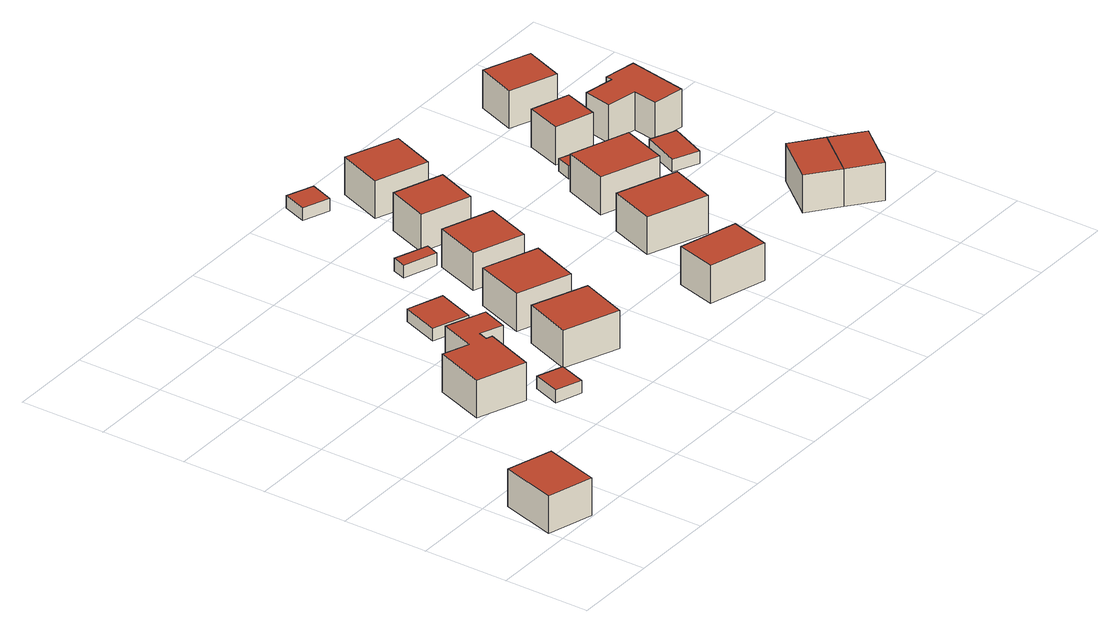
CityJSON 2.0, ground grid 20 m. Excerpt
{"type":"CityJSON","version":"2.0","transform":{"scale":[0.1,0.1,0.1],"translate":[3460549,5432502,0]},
"CityObjects":{
"building1":{"type":"Building","geometry":[{"type":"MultiSurface","lod":"2","boundaries":[[[0,1,2,3]],[[3,4,5,0]],[[0,5,6,1]],[[1,6,7,2]],[[2,7,4,3]],[[7,6,5,4]]],"semantics":{"surfaces":[{"type":"GroundSurface"},{"type":"WallSurface"},{"type":"RoofSurface"}],"values":[0,1,1,1,1,2]}}]},
"building2":{"type":"Building","geometry":[{"type":"MultiSurface","lod":"2","boundaries":[[[8,9,10,11,12,13,14,15,16,17]],[[17,18,19,8]],[[8,19,20,9]],[[9,20,21,10]],[[10,21,22,11]],[[11,22,23,12]],[[12,23,24,13]],[[13,24,25,14]],[[14,25,26,15]],[[15,26,27,16]],[[16,27,18,17]],[[27,26,25,24,23,22,21,20,19,18]]],"semantics":{"surfaces":[{"type":"GroundSurface"},{"type":"WallSurface"},{"type":"RoofSurface"}],"values":[0,1,1,1,1,1,1,1,1,1,1,2]}}]},
"building3":{"type":"Building","geometry":[{"type":"MultiSurface","lod":"2","boundaries":[[[28,29,30,31]],[[31,32,33,28]],[[28,33,34,29]],[[29,34,35,30]],[[30,35,32,31]],[[35,34,33,32]]],"semantics":{"surfaces":[{"type":"GroundSurface"},{"type":"WallSurface"},{"type":"RoofSurface"}],"values":[0,1,1,1,1,2]}}]},
"building4":{"type":"Building","geometry":[{"type":"MultiSurface","lod":"2","boundaries":[[[36,37,38,39]],[[39,40,41,36]],[[36,41,42,37]],[[37,42,43,38]],[[38,43,40,39]],[[43,42,41,40]]],"semantics":{"surfaces":[{"type":"GroundSurface"},{"type":"WallSurface"},{"type":"RoofSurface"}],"values":[0,1,1,1,1,2]}}]},
"building5":{"type":"Building","geometry":[{"type":"MultiSurface","lod":"2","boundaries":[[[44,45,46,47]],[[47,48,49,44]],[[44,49,50,45]],[[45,50,51,46]],[[46,51,48,47]],[[51,50,49,48]]],"semantics":{"surfaces":[{"type":"GroundSurface"},{"type":"WallSurface"},{"type":"RoofSurface"}],"values":[0,1,1,1,1,2]}}]},
"building6":{"type":"Building","geometry":[{"type":"MultiSurface","lod":"2","boundaries":[[[52,53,54,55]],[[55,56,57,52]],[[52,57,58,53]],[[53,58,59,54]],[[54,59,56,55]],[[59,58,57,56]]],"semantics":{"surfaces":[{"type":"GroundSurface"},{"type":"WallSurface"},{"type":"RoofSurface"}],"values":[0,1,1,1,1,2]}}]},
"building7":{"type":"Building","geometry":[{"type":"MultiSurface","lod":"2","boundaries":[[[60,61,62,63]],[[63,64,65,60]],[[60,65,66,61]],[[61,66,67,62]],[[62,67,64,63]],[[67,66,65,64]]],"semantics":{"surfaces":[{"type":"GroundSurface"},{"type":"WallSurface"},{"type":"RoofSurface"}],"values":[0,1,1,1,1,2]}}]},
"building8":{"type":"Building","geometry":[{"type":"MultiSurface","lod":"2","boundaries":[[[68,69,70,71]],[[71,72,73,68]],[[68,73,74,69]],[[69,74,75,70]],[[70,75,72,71]],[[75,74,73,72]]],"semantics":{"surfaces":[{"type":"GroundSurface"},{"type":"WallSurface"},{"type":"RoofSurface"}],"values":[0,1,1,1,1,2]}}]},
"building9":{"type":"Building","geometry":[{"type":"MultiSurface","lod":"2","boundaries":[[[76,77,78,79]],[[79,80,81,76]],[[76,81,82,77]],[[77,82,83,78]],[[78,83,80,79]],[[83,82,81,80]]],"semantics":{"surfaces":[{"type":"GroundSurface"},{"type":"WallSurface"},{"type":"RoofSurface"}],"values":[0,1,1,1,1,2]}}]},
"building10":{"type":"Building","geometry":[{"type":"MultiSurface","lod":"2","boundaries":[[[84,85,86,87]],[[87,88,89,84]],[[84,89,90,85]],[[85,90,91,86]],[[86,91,88,87]],[[91,90,89,88]]],"semantics":{"surfaces":[{"type":"GroundSurface"},{"type":"WallSurface"},{"type":"RoofSurface"}],"values":[0,1,1,1,1,2]}}]},
"building11":{"type":"Building","geometry":[{"type":"MultiSurface","lod":"2","boundaries":[[[92,93,94,95]],[[95,96,97,92]],[[92,97,98,93]],[[93,98,99,94]],[[94,99,96,95]],[[99,98,97,96]]],"semantics":{"surfaces":[{"type":"GroundSurface"},{"type":"WallSurface"},{"type":"RoofSurface"}],"values":[0,1,1,1,1,2]}}]},
"building12":{"type":"Building","geometry":[{"type":"MultiSurface","lod":"2","boundaries":[[[100,101,102,103]],[[103,104,105,100]],[[100,105,106,101]],[[101,106,107,102]],[[102,107,104,103]],[[107,106,105,104]]],"semantics":{"surfaces":[{"type":"GroundSurface"},{"type":"WallSurface"},{"type":"RoofSurface"}],"values":[0,1,1,1,1,2]}}]},
"building13":{"type":"Building","geometry":[{"type":"MultiSurface","lod":"2","boundaries":[[[108,109,110,111]],[[111,112,113,108]],[[108,113,114,109]],[[109,114,115,110]],[[110,115,112,111]],[[115,114,113,112]]],"semantics":{"surfaces":[{"type":"GroundSurface"},{"type":"WallSurface"},{"type":"RoofSurface"}],"values":[0,1,1,1,1,2]}}]},
"building14":{"type":"Building","geometry":[{"type":"MultiSurface","lod":"2","boundaries":[[[116,117,118,119]],[[119,120,121,116]],[[116,121,122,117]],[[117,122,123,118]],[[118,123,120,119]],[[123,122,121,120]]],"semantics":{"surfaces":[{"type":"GroundSurface"},{"type":"WallSurface"},{"type":"RoofSurface"}],"values":[0,1,1,1,1,2]}}]},
"building15":{"type":"Building","geometry":[{"type":"MultiSurface","lod":"2","boundaries":[[[124,125,126,127]],[[127,128,129,124]],[[124,129,130,125]],[[125,130,131,126]],[[126,131,128,127]],[[131,130,129,128]]],"semantics":{"surfaces":[{"type":"GroundSurface"},{"type":"WallSurface"},{"type":"RoofSurface"}],"values":[0,1,1,1,1,2]}}]},
"building16":{"type":"Building","geometry":[{"type":"MultiSurface","lod":"2","boundaries":[[[132,133,134,135]],[[135,136,137,132]],[[132,137,138,133]],[[133,138,139,134]],[[134,139,136,135]],[[139,138,137,136]]],"semantics":{"surfaces":[{"type":"GroundSurface"},{"type":"WallSurface"},{"type":"RoofSurface"}],"values":[0,1,1,1,1,2]}}]},
"building17":{"type":"Building","geometry":[{"type":"MultiSurface","lod":"2","boundaries":[[[140,141,142,143]],[[143,144,145,140]],[[140,145,146,141]],[[141,146,147,142]],[[142,147,144,143]],[[147,146,145,144]]],"semantics":{"surfaces":[{"type":"GroundSurface"},{"type":"WallSurface"},{"type":"RoofSurface"}],"values":[0,1,1,1,1,2]}}]},
"building18":{"type":"Building","geometry":[{"type":"MultiSurface","lod":"2","boundaries":[[[148,149,150,151]],[[151,152,153,148]],[[148,153,154,149]],[[149,154,155,150]],[[150,155,152,151]],[[155,154,153,152]]],"semantics":{"surfaces":[{"type":"GroundSurface"},{"type":"WallSurface"},{"type":"RoofSurface"}],"values":[0,1,1,1,1,2]}}]},
"building19":{"type":"Building","geometry":[{"type":"MultiSurface","lod":"2","boundaries":[[[156,132,135,157]],[[157,158,159,156]],[[156,159,137,132]],[[132,137,136,135]],[[135,136,158,157]],[[136,137,159,158]]],"semantics":{"surfaces":[{"type":"GroundSurface"},{"type":"WallSurface"},{"type":"RoofSurface"}],"values":[0,1,1,1,1,2]}}]},
"building20":{"type":"Building","geometry":[{"type":"MultiSurface","lod":"2","boundaries":[[[160,161,162,163]],[[163,164,165,160]],[[160,165,166,161]],[[161,166,167,162]],[[162,167,164,163]],[[167,166,165,164]]],"semantics":{"surfaces":[{"type":"GroundSurface"},{"type":"WallSurface"},{"type":"RoofSurface"}],"values":[0,1,1,1,1,2]}}]},
"building21":{"type":"Building","geometry":[{"type":"MultiSurface","lod":"2","boundaries":[[[168,169,170,171,172,173,174,175]],[[175,176,177,168]],[[168,177,178,169]],[[169,178,179,170]],[[170,179,180,171]],[[171,180,181,172]],[[172,181,182,173]],[[173,182,183,174]],[[174,183,176,175]],[[183,182,181,180,179,178,177,176]]],"semantics":{"surfaces":[{"type":"GroundSurface"},{"type":"WallSurface"},{"type":"RoofSurface"}],"values":[0,1,1,1,1,1,1,1,1,2]}}]}
},
"vertices":[
[108,4,0],[0,35,0],[38,163,0],[145,131,0],[145,131,90],[108,4,90],[0,35,90],[38,163,90],
[487,491,0],[433,511,0],[426,490,0],[440,485,0],[396,369,0],[282,412,0],[325,528,0],[387,505,0],[417,585,0],[509,550,0],[509,550,90],[487,491,90],[433,511,90],[426,490,90],[440,485,90],[396,369,90],[282,412,90],[325,528,90],[387,505,90],[417,585,90],
[484,294,0],[423,315,0],[445,378,0],[506,356,0],[506,356,30],[484,294,30],[423,315,30],[445,378,30],
[558,626,0],[475,657,0],[507,743,0],[590,713,0],[590,713,30],[558,626,30],[475,657,30],[507,743,30],
[670,330,0],[541,380,0],[584,489,0],[712,439,0],[712,439,90],[670,330,90],[541,380,90],[584,489,90],
[729,492,0],[603,539,0],[645,653,0],[772,605,0],[772,605,90],[729,492,90],[603,539,90],[645,653,90],
[718,818,0],[640,846,0],[652,877,0],[730,849,0],[730,849,30],[718,818,30],[640,846,30],[652,877,30],
[799,658,0],[681,702,0],[720,807,0],[838,764,0],[838,764,90],[799,658,90],[681,702,90],[720,807,90],
[857,832,0],[742,874,0],[778,969,0],[893,927,0],[893,927,90],[857,832,90],[742,874,90],[778,969,90],
[1053,241,0],[918,280,0],[944,372,0],[1080,333,0],[1080,333,90],[1053,241,90],[918,280,90],[944,372,90],
[766,1118,0],[704,1141,0],[724,1196,0],[786,1172,0],[786,1172,30],[766,1118,30],[704,1141,30],[724,1196,30],
[916,979,0],[795,1025,0],[835,1129,0],[956,1082,0],[956,1082,90],[916,979,90],[795,1025,90],[835,1129,90],
[1137,440,0],[998,494,0],[1038,598,0],[1177,545,0],[1177,545,90],[1137,440,90],[998,494,90],[1038,598,90],
[1206,609,0],[1070,659,0],[1108,762,0],[1244,713,0],[1244,713,90],[1206,609,90],[1070,659,90],[1108,762,90],
[1225,763,0],[1147,793,0],[1160,827,0],[1238,796,0],[1238,796,30],[1225,763,30],[1147,793,30],[1160,827,30],
[1380,275,0],[1313,329,0],[1393,428,0],[1460,374,0],[1460,374,90],[1380,275,90],[1313,329,90],[1393,428,90],
[1265,816,0],[1176,846,0],[1204,926,0],[1293,896,0],[1293,896,90],[1265,816,90],[1176,846,90],[1204,926,90],
[1348,610,0],[1289,636,0],[1326,720,0],[1386,694,0],[1386,694,30],[1348,610,30],[1289,636,30],[1326,720,30],
[1448,220,0],[1529,319,0],[1529,319,90],[1448,220,90],
[1345,961,0],[1236,1004,0],[1271,1094,0],[1380,1052,0],[1380,1052,90],[1345,961,90],[1236,1004,90],[1271,1094,90],
[1443,721,0],[1369,735,0],[1379,793,0],[1307,807,0],[1320,872,0],[1391,859,0],[1394,874,0],[1469,860,0],[1469,860,90],[1443,721,90],[1369,735,90],[1379,793,90],[1307,807,90],[1320,872,90],[1391,859,90],[1394,874,90]
]}
